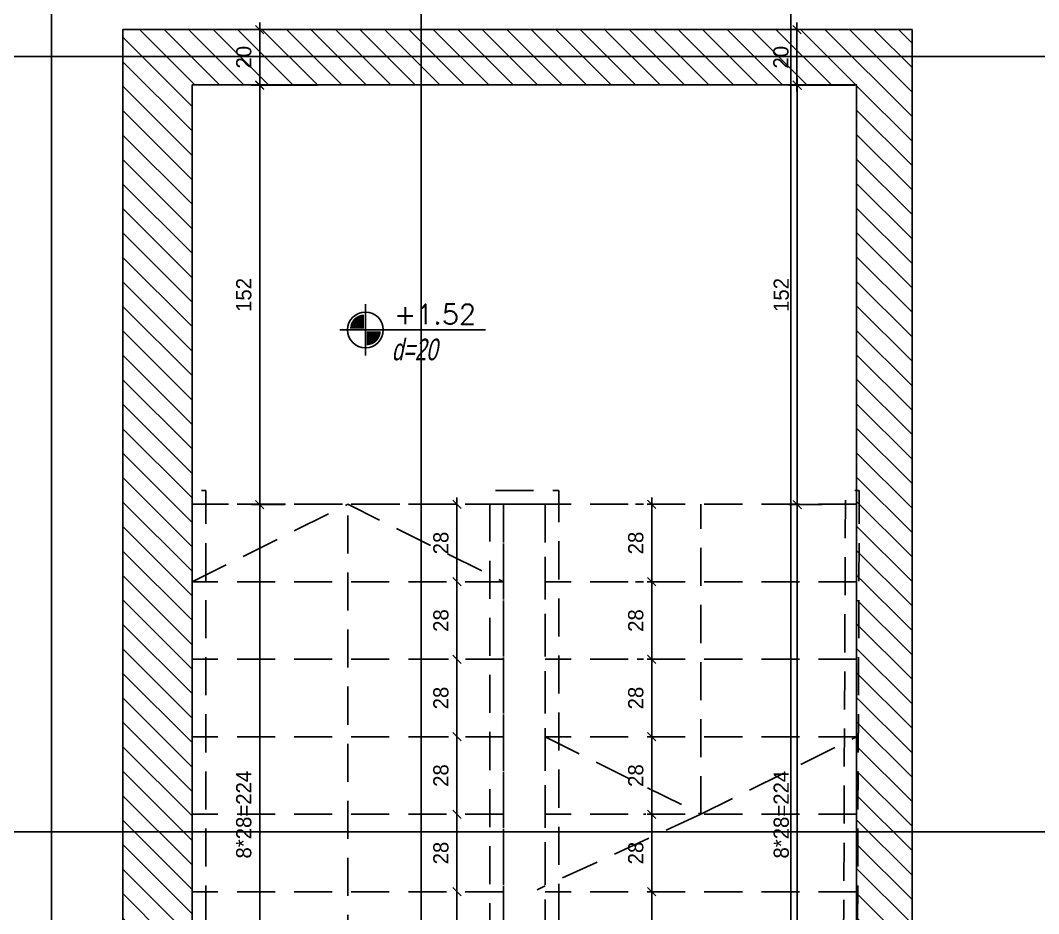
# Model space of a CAD drawing. Header units: inches. Extents: x -5298 to 11252, y 8210 to 22495.
# Drawn here: x 9434.1 to 9801.8, y 12884.2 to 13206.9 of the extents above; entities that cross this region are included whole.
import ezdxf
from ezdxf.enums import TextEntityAlignment as Align

# ---------------------------------------------------------------- set-up
doc = ezdxf.new("R2010")
doc.units = ezdxf.units.IN
doc.header["$LTSCALE"] = 55
doc.header["$MEASUREMENT"] = 0
doc.linetypes.add('DASHED2', pattern=[0.375, 0.25, -0.125])
doc.linetypes.add('HIDDEN', pattern=[0.375, 0.25, -0.125])
doc.layers.get('Defpoints').update_dxf_attribs({"color": 40})
for name, color, linetype in [('BEAM', 3, 'Continuous'), ('D7', 2, 'Continuous'), ('dim', 2, 'Continuous'), ('dim-50-v', 2, 'Continuous'), ('ENG_beton nifsak', 4, 'Continuous'), ('ENG_beton ole', 3, 'DASHED2'), ('HATCH', 8, 'Continuous'), ('V', 1, 'Continuous')]:
    doc.layers.add(name, color=color, linetype=linetype)
doc.styles.add('AA', font='hebtxt', dxfattribs={"width": 0.8, "oblique": 8})
doc.styles.add('HEBTXT', font='hebtxt-weld.shx')
doc.styles.add('ROMANS', font='romans')
doc.dimstyles.new('25', dxfattribs={"dimtxt": 5.5, "dimasz": 3, "dimexe": 3, "dimexo": 6, "dimgap": 3, "dimtad": 1, "dimdec": 0, "dimrnd": 0.5, "dimtxsty": 'HEBTXT', "dimblk1": 'OBLIQUE', "dimblk2": 'OBLIQUE', "dimsah": 1, "dimcen": 1, "dimdle": 2.5, "dimclre": 9, "dimclrt": 3, "dimazin": 3, "dimtfac": 1, "dimtdec": 0, "dimtix": 1, "dimtmove": 2, "dimatfit": 3, "dimldrblk": 'OBLIQUE'})

# ---------------------------------------------------------------- blocks, each defined once
blk = doc.blocks.new('_OBLIQUE')
at = {"color": 0, "linetype": 'ByBlock'}
blk.add_line((-0.5, -0.5), (0.5, 0.5), dxfattribs=at)
blk = doc.blocks.new('*D284')
at = {"layer": 'Defpoints', "color": 0, "linetype": 'Continuous', "transparency": 16777216}
for p in [(9714.64, 13031.98), (9714.64, 13031.98), (9714.64, 12807.98)]:
    blk.add_point(p, dxfattribs=at)
at = {"layer": 'dim-50-v', "color": 0, "linetype": 'Continuous', "lineweight": -2, "transparency": 16777216}
blk.add_line((9714.64, 12805.48), (9714.64, 13034.48), dxfattribs=at)
at = {"layer": 'dim-50-v', "color": 9, "linetype": 'Continuous', "lineweight": -2, "transparency": 16777216}
for p, q in [((9720.64, 13031.98), (9717.64, 13031.98)), ((9720.64, 12807.98), (9717.64, 12807.98))]:
    blk.add_line(p, q, dxfattribs=at)
at = {"layer": 'dim-50-v', "color": 0, "linetype": 'Continuous', "lineweight": -2, "transparency": 16777216, "xscale": 3, "yscale": 3, "zscale": 3}
for p, rotation in [((9714.64, 13031.98), 90), ((9714.64, 12807.98), 270)]:
    blk.add_blockref('_OBLIQUE', p, dxfattribs=dict(at, rotation=rotation))
at = {"layer": 'dim-50-v', "color": 3, "linetype": 'Continuous', "transparency": 16777216, "insert": (9708.89, 12919.98), "char_height": 5.5, "attachment_point": 5, "rotation": 90, "style": 'HEBTXT'}
blk.add_mtext('\\A1;8*28=224', dxfattribs=at)
blk = doc.blocks.new('*D285')
at = {"layer": 'Defpoints', "color": 0, "linetype": 'Continuous', "transparency": 16777216}
for p in [(9714.64, 13183.48), (9741.47, 13183.48, 0), (9729.69, 13031.98, 0)]:
    blk.add_point(p, dxfattribs=at)
at = {"layer": 'dim-50-v', "color": 9, "linetype": 'Continuous', "lineweight": -2, "transparency": 16777216}
for p, q in [((9735.47, 13183.48), (9711.64, 13183.48)), ((9723.69, 13031.98), (9711.64, 13031.98))]:
    blk.add_line(p, q, dxfattribs=at)
at = {"layer": 'dim-50-v', "color": 0, "linetype": 'Continuous', "lineweight": -2, "transparency": 16777216}
blk.add_line((9714.64, 13029.48), (9714.64, 13185.98), dxfattribs=at)
at = {"layer": 'dim-50-v', "color": 0, "linetype": 'Continuous', "lineweight": -2, "transparency": 16777216, "xscale": 3, "yscale": 3, "zscale": 3}
for p, rotation in [((9714.64, 13183.48), 90), ((9714.64, 13031.98), 270)]:
    blk.add_blockref('_OBLIQUE', p, dxfattribs=dict(at, rotation=rotation))
at = {"layer": 'dim-50-v', "color": 3, "linetype": 'Continuous', "transparency": 16777216, "insert": (9708.89, 13107.73), "char_height": 5.5, "attachment_point": 5, "rotation": 90, "style": 'HEBTXT'}
blk.add_mtext('\\A1;152', dxfattribs=at)
blk = doc.blocks.new('*D287')
at = {"layer": 'Defpoints', "color": 0, "linetype": 'Continuous', "transparency": 16777216}
for p in [(9520.55, 13031.98), (9520.55, 13031.98), (9520.55, 12807.98)]:
    blk.add_point(p, dxfattribs=at)
at = {"layer": 'dim-50-v', "color": 0, "linetype": 'Continuous', "lineweight": -2, "transparency": 16777216}
blk.add_line((9520.55, 12805.48), (9520.55, 13034.48), dxfattribs=at)
at = {"layer": 'dim-50-v', "color": 9, "linetype": 'Continuous', "lineweight": -2, "transparency": 16777216}
for p, q in [((9526.55, 13031.98), (9523.55, 13031.98)), ((9526.55, 12807.98), (9523.55, 12807.98))]:
    blk.add_line(p, q, dxfattribs=at)
at = {"layer": 'dim-50-v', "color": 0, "linetype": 'Continuous', "lineweight": -2, "transparency": 16777216, "xscale": 3, "yscale": 3, "zscale": 3}
for p, rotation in [((9520.55, 13031.98), 90), ((9520.55, 12807.98), 270)]:
    blk.add_blockref('_OBLIQUE', p, dxfattribs=dict(at, rotation=rotation))
at = {"layer": 'dim-50-v', "color": 3, "linetype": 'Continuous', "transparency": 16777216, "insert": (9514.8, 12919.98), "char_height": 5.5, "attachment_point": 5, "rotation": 90, "style": 'HEBTXT'}
blk.add_mtext('\\A1;8*28=224', dxfattribs=at)
blk = doc.blocks.new('*D288')
at = {"layer": 'Defpoints', "color": 0, "linetype": 'Continuous', "transparency": 16777216}
for p in [(9520.55, 13183.48), (9547.38, 13183.48, 0), (9535.6, 13031.98, 0)]:
    blk.add_point(p, dxfattribs=at)
at = {"layer": 'dim-50-v', "color": 9, "linetype": 'Continuous', "lineweight": -2, "transparency": 16777216}
for p, q in [((9541.38, 13183.48), (9517.55, 13183.48)), ((9529.6, 13031.98), (9517.55, 13031.98))]:
    blk.add_line(p, q, dxfattribs=at)
at = {"layer": 'dim-50-v', "color": 0, "linetype": 'Continuous', "lineweight": -2, "transparency": 16777216}
blk.add_line((9520.55, 13029.48), (9520.55, 13185.98), dxfattribs=at)
at = {"layer": 'dim-50-v', "color": 0, "linetype": 'Continuous', "lineweight": -2, "transparency": 16777216, "xscale": 3, "yscale": 3, "zscale": 3}
for p, rotation in [((9520.55, 13183.48), 90), ((9520.55, 13031.98), 270)]:
    blk.add_blockref('_OBLIQUE', p, dxfattribs=dict(at, rotation=rotation))
at = {"layer": 'dim-50-v', "color": 3, "linetype": 'Continuous', "transparency": 16777216, "insert": (9514.8, 13107.73), "char_height": 5.5, "attachment_point": 5, "rotation": 90, "style": 'HEBTXT'}
blk.add_mtext('\\A1;152', dxfattribs=at)
blk = doc.blocks.new('*D296')
at = {"layer": 'Defpoints', "color": 0, "linetype": 'Continuous', "transparency": 16777216}
for p in [(9520.55, 13203.61, 0), (9525.58, 13203.61, 0), (9520.55, 13183.61, 0)]:
    blk.add_point(p, dxfattribs=at)
at = {"layer": 'dim-50-v', "color": 0, "linetype": 'Continuous', "lineweight": -2, "transparency": 16777216}
blk.add_line((9520.55, 13181.11, 0), (9520.55, 13206.11, 0), dxfattribs=at)
at = {"layer": 'dim-50-v', "color": 9, "linetype": 'Continuous', "lineweight": -2, "transparency": 16777216}
for p, q in [((9519.58, 13203.61, 0), (9517.55, 13203.61, 0)), ((9526.55, 13183.61, 0), (9523.55, 13183.61, 0))]:
    blk.add_line(p, q, dxfattribs=at)
at = {"layer": 'dim-50-v', "color": 0, "linetype": 'Continuous', "lineweight": -2, "transparency": 16777216, "xscale": 3, "yscale": 3, "zscale": 3}
for p, rotation in [((9520.55, 13203.61, 0), 90), ((9520.55, 13183.61, 0), 270)]:
    blk.add_blockref('_OBLIQUE', p, dxfattribs=dict(at, rotation=rotation))
at = {"layer": 'dim-50-v', "color": 3, "linetype": 'Continuous', "transparency": 16777216, "insert": (9514.8, 13193.61, 0), "char_height": 5.5, "attachment_point": 5, "rotation": 90, "style": 'HEBTXT'}
blk.add_mtext('\\A1;20', dxfattribs=at)
blk = doc.blocks.new('*D298')
at = {"layer": 'Defpoints', "color": 0, "linetype": 'Continuous', "transparency": 16777216}
for p in [(9591.32, 13032.11, 0), (9591.32, 13004.11, 0), (9591.73, 13004.11)]:
    blk.add_point(p, dxfattribs=at)
at = {"layer": 'dim-50-v', "color": 0, "linetype": 'Continuous', "lineweight": -2, "transparency": 16777216}
blk.add_line((9591.73, 13034.61), (9591.73, 13001.61), dxfattribs=at)
at = {"layer": 'dim-50-v', "color": 9, "linetype": 'Continuous', "lineweight": -2, "transparency": 16777216}
for p, q in [((9597.32, 13032.11), (9594.73, 13032.11)), ((9597.32, 13004.11), (9594.73, 13004.11))]:
    blk.add_line(p, q, dxfattribs=at)
at = {"layer": 'dim-50-v', "color": 0, "linetype": 'Continuous', "lineweight": -2, "transparency": 16777216, "xscale": 3, "yscale": 3, "zscale": 3}
for p, rotation in [((9591.73, 13032.11), 90), ((9591.73, 13004.11), 270)]:
    blk.add_blockref('_OBLIQUE', p, dxfattribs=dict(at, rotation=rotation))
at = {"layer": 'dim-50-v', "color": 3, "linetype": 'Continuous', "transparency": 16777216, "insert": (9585.98, 13018.11), "char_height": 5.5, "attachment_point": 5, "rotation": 90, "style": 'HEBTXT'}
blk.add_mtext('\\A1;28', dxfattribs=at)
blk = doc.blocks.new('*D299')
at = {"layer": 'Defpoints', "color": 0, "linetype": 'Continuous', "transparency": 16777216}
for p in [(9591.32, 13004.11, 0), (9591.73, 12976.11, 0), (9591.73, 12976.11)]:
    blk.add_point(p, dxfattribs=at)
at = {"layer": 'dim-50-v', "color": 0, "linetype": 'Continuous', "lineweight": -2, "transparency": 16777216}
blk.add_line((9591.73, 13006.61), (9591.73, 12973.61), dxfattribs=at)
at = {"layer": 'dim-50-v', "color": 9, "linetype": 'Continuous', "lineweight": -2, "transparency": 16777216}
for p, q in [((9597.32, 13004.11), (9594.73, 13004.11)), ((9585.73, 12976.11), (9588.73, 12976.11))]:
    blk.add_line(p, q, dxfattribs=at)
at = {"layer": 'dim-50-v', "color": 0, "linetype": 'Continuous', "lineweight": -2, "transparency": 16777216, "xscale": 3, "yscale": 3, "zscale": 3}
for p, rotation in [((9591.73, 13004.11), 90), ((9591.73, 12976.11), 270)]:
    blk.add_blockref('_OBLIQUE', p, dxfattribs=dict(at, rotation=rotation))
at = {"layer": 'dim-50-v', "color": 3, "linetype": 'Continuous', "transparency": 16777216, "insert": (9585.98, 12990.11), "char_height": 5.5, "attachment_point": 5, "rotation": 90, "style": 'HEBTXT'}
blk.add_mtext('\\A1;28', dxfattribs=at)
blk = doc.blocks.new('*D300')
at = {"layer": 'Defpoints', "color": 0, "linetype": 'Continuous', "transparency": 16777216}
for p in [(9591.73, 12976.11, 0), (9591.73, 12948.11, 0), (9591.73, 12948.11)]:
    blk.add_point(p, dxfattribs=at)
at = {"layer": 'dim-50-v', "color": 0, "linetype": 'Continuous', "lineweight": -2, "transparency": 16777216}
blk.add_line((9591.73, 12978.61), (9591.73, 12945.61), dxfattribs=at)
at = {"layer": 'dim-50-v', "color": 9, "linetype": 'Continuous', "lineweight": -2, "transparency": 16777216}
for p, q in [((9585.73, 12976.11), (9588.73, 12976.11)), ((9585.73, 12948.11), (9588.73, 12948.11))]:
    blk.add_line(p, q, dxfattribs=at)
at = {"layer": 'dim-50-v', "color": 0, "linetype": 'Continuous', "lineweight": -2, "transparency": 16777216, "xscale": 3, "yscale": 3, "zscale": 3}
for p, rotation in [((9591.73, 12976.11), 90), ((9591.73, 12948.11), 270)]:
    blk.add_blockref('_OBLIQUE', p, dxfattribs=dict(at, rotation=rotation))
at = {"layer": 'dim-50-v', "color": 3, "linetype": 'Continuous', "transparency": 16777216, "insert": (9585.98, 12962.11), "char_height": 5.5, "attachment_point": 5, "rotation": 90, "style": 'HEBTXT'}
blk.add_mtext('\\A1;28', dxfattribs=at)
blk = doc.blocks.new('*D301')
at = {"layer": 'Defpoints', "color": 0, "linetype": 'Continuous', "transparency": 16777216}
for p in [(9591.73, 12948.11, 0), (9589.59, 12920.11, 0), (9591.73, 12920.11)]:
    blk.add_point(p, dxfattribs=at)
at = {"layer": 'dim-50-v', "color": 9, "linetype": 'Continuous', "lineweight": -2, "transparency": 16777216}
for p, q in [((9585.73, 12948.11), (9588.73, 12948.11)), ((9595.59, 12920.11), (9594.73, 12920.11))]:
    blk.add_line(p, q, dxfattribs=at)
at = {"layer": 'dim-50-v', "color": 0, "linetype": 'Continuous', "lineweight": -2, "transparency": 16777216}
blk.add_line((9591.73, 12950.61), (9591.73, 12917.61), dxfattribs=at)
at = {"layer": 'dim-50-v', "color": 0, "linetype": 'Continuous', "lineweight": -2, "transparency": 16777216, "xscale": 3, "yscale": 3, "zscale": 3}
for p, rotation in [((9591.73, 12948.11), 90), ((9591.73, 12920.11), 270)]:
    blk.add_blockref('_OBLIQUE', p, dxfattribs=dict(at, rotation=rotation))
at = {"layer": 'dim-50-v', "color": 3, "linetype": 'Continuous', "transparency": 16777216, "insert": (9585.98, 12934.11), "char_height": 5.5, "attachment_point": 5, "rotation": 90, "style": 'HEBTXT'}
blk.add_mtext('\\A1;28', dxfattribs=at)
blk = doc.blocks.new('*D302')
at = {"layer": 'Defpoints', "color": 0, "linetype": 'Continuous', "transparency": 16777216}
for p in [(9589.59, 12920.11, 0), (9588.82, 12892.11, 0), (9591.73, 12892.11)]:
    blk.add_point(p, dxfattribs=at)
at = {"layer": 'dim-50-v', "color": 0, "linetype": 'Continuous', "lineweight": -2, "transparency": 16777216}
blk.add_line((9591.73, 12922.61), (9591.73, 12889.61), dxfattribs=at)
at = {"layer": 'dim-50-v', "color": 9, "linetype": 'Continuous', "lineweight": -2, "transparency": 16777216}
for p, q in [((9595.59, 12920.11), (9594.73, 12920.11)), ((9594.82, 12892.11), (9594.73, 12892.11))]:
    blk.add_line(p, q, dxfattribs=at)
at = {"layer": 'dim-50-v', "color": 0, "linetype": 'Continuous', "lineweight": -2, "transparency": 16777216, "xscale": 3, "yscale": 3, "zscale": 3}
for p, rotation in [((9591.73, 12920.11), 90), ((9591.73, 12892.11), 270)]:
    blk.add_blockref('_OBLIQUE', p, dxfattribs=dict(at, rotation=rotation))
at = {"layer": 'dim-50-v', "color": 3, "linetype": 'Continuous', "transparency": 16777216, "insert": (9585.98, 12906.11), "char_height": 5.5, "attachment_point": 5, "rotation": 90, "style": 'HEBTXT'}
blk.add_mtext('\\A1;28', dxfattribs=at)
blk = doc.blocks.new('*D303')
at = {"layer": 'Defpoints', "color": 0, "linetype": 'Continuous', "transparency": 16777216}
for p in [(9588.82, 12892.11, 0), (9591.73, 12864.11, 0), (9591.73, 12864.11)]:
    blk.add_point(p, dxfattribs=at)
at = {"layer": 'dim-50-v', "color": 0, "linetype": 'Continuous', "lineweight": -2, "transparency": 16777216}
blk.add_line((9591.73, 12894.61), (9591.73, 12861.61), dxfattribs=at)
at = {"layer": 'dim-50-v', "color": 9, "linetype": 'Continuous', "lineweight": -2, "transparency": 16777216}
for p, q in [((9594.82, 12892.11), (9594.73, 12892.11)), ((9585.73, 12864.11), (9588.73, 12864.11))]:
    blk.add_line(p, q, dxfattribs=at)
at = {"layer": 'dim-50-v', "color": 0, "linetype": 'Continuous', "lineweight": -2, "transparency": 16777216, "xscale": 3, "yscale": 3, "zscale": 3}
for p, rotation in [((9591.73, 12892.11), 90), ((9591.73, 12864.11), 270)]:
    blk.add_blockref('_OBLIQUE', p, dxfattribs=dict(at, rotation=rotation))
at = {"layer": 'dim-50-v', "color": 3, "linetype": 'Continuous', "transparency": 16777216, "insert": (9585.98, 12878.11), "char_height": 5.5, "attachment_point": 5, "rotation": 90, "style": 'HEBTXT'}
blk.add_mtext('\\A1;28', dxfattribs=at)
blk = doc.blocks.new('*D306')
at = {"layer": 'Defpoints', "color": 0, "linetype": 'Continuous', "transparency": 16777216}
for p in [(9662.24, 13032.11, 0), (9662.1, 13004.11), (9662.24, 13004.11, 0)]:
    blk.add_point(p, dxfattribs=at)
at = {"layer": 'dim-50-v', "color": 9, "linetype": 'Continuous', "lineweight": -2, "transparency": 16777216}
for p, q in [((9656.24, 13032.11), (9659.1, 13032.11)), ((9656.24, 13004.11), (9659.1, 13004.11))]:
    blk.add_line(p, q, dxfattribs=at)
at = {"layer": 'dim-50-v', "color": 0, "linetype": 'Continuous', "lineweight": -2, "transparency": 16777216}
blk.add_line((9662.1, 13034.61), (9662.1, 13001.61), dxfattribs=at)
at = {"layer": 'dim-50-v', "color": 0, "linetype": 'Continuous', "lineweight": -2, "transparency": 16777216, "xscale": 3, "yscale": 3, "zscale": 3}
for p, rotation in [((9662.1, 13032.11), 90), ((9662.1, 13004.11), 270)]:
    blk.add_blockref('_OBLIQUE', p, dxfattribs=dict(at, rotation=rotation))
at = {"layer": 'dim-50-v', "color": 3, "linetype": 'Continuous', "transparency": 16777216, "insert": (9656.35, 13018.11), "char_height": 5.5, "attachment_point": 5, "rotation": 90, "style": 'HEBTXT'}
blk.add_mtext('\\A1;28', dxfattribs=at)
blk = doc.blocks.new('*D307')
at = {"layer": 'Defpoints', "color": 0, "linetype": 'Continuous', "transparency": 16777216}
for p in [(9662.24, 13004.11, 0), (9662.1, 12976.11), (9662.84, 12976.11, 0)]:
    blk.add_point(p, dxfattribs=at)
at = {"layer": 'dim-50-v', "color": 0, "linetype": 'Continuous', "lineweight": -2, "transparency": 16777216}
blk.add_line((9662.1, 13006.61), (9662.1, 12973.61), dxfattribs=at)
at = {"layer": 'dim-50-v', "color": 9, "linetype": 'Continuous', "lineweight": -2, "transparency": 16777216}
for p, q in [((9656.24, 13004.11), (9659.1, 13004.11)), ((9656.84, 12976.11), (9659.1, 12976.11))]:
    blk.add_line(p, q, dxfattribs=at)
at = {"layer": 'dim-50-v', "color": 0, "linetype": 'Continuous', "lineweight": -2, "transparency": 16777216, "xscale": 3, "yscale": 3, "zscale": 3}
for p, rotation in [((9662.1, 13004.11), 90), ((9662.1, 12976.11), 270)]:
    blk.add_blockref('_OBLIQUE', p, dxfattribs=dict(at, rotation=rotation))
at = {"layer": 'dim-50-v', "color": 3, "linetype": 'Continuous', "transparency": 16777216, "insert": (9656.35, 12990.11), "char_height": 5.5, "attachment_point": 5, "rotation": 90, "style": 'HEBTXT'}
blk.add_mtext('\\A1;28', dxfattribs=at)
blk = doc.blocks.new('*D308')
at = {"layer": 'Defpoints', "color": 0, "linetype": 'Continuous', "transparency": 16777216}
for p in [(9662.84, 12976.11, 0), (9662.1, 12948.11, 0), (9662.1, 12948.11)]:
    blk.add_point(p, dxfattribs=at)
at = {"layer": 'dim-50-v', "color": 0, "linetype": 'Continuous', "lineweight": -2, "transparency": 16777216}
blk.add_line((9662.1, 12978.61), (9662.1, 12945.61), dxfattribs=at)
at = {"layer": 'dim-50-v', "color": 9, "linetype": 'Continuous', "lineweight": -2, "transparency": 16777216}
for p, q in [((9656.84, 12976.11), (9659.1, 12976.11)), ((9668.1, 12948.11), (9665.1, 12948.11))]:
    blk.add_line(p, q, dxfattribs=at)
at = {"layer": 'dim-50-v', "color": 0, "linetype": 'Continuous', "lineweight": -2, "transparency": 16777216, "xscale": 3, "yscale": 3, "zscale": 3}
for p, rotation in [((9662.1, 12976.11), 90), ((9662.1, 12948.11), 270)]:
    blk.add_blockref('_OBLIQUE', p, dxfattribs=dict(at, rotation=rotation))
at = {"layer": 'dim-50-v', "color": 3, "linetype": 'Continuous', "transparency": 16777216, "insert": (9656.35, 12962.11), "char_height": 5.5, "attachment_point": 5, "rotation": 90, "style": 'HEBTXT'}
blk.add_mtext('\\A1;28', dxfattribs=at)
blk = doc.blocks.new('*D309')
at = {"layer": 'Defpoints', "color": 0, "linetype": 'Continuous', "transparency": 16777216}
for p in [(9662.1, 12948.11, 0), (9662.1, 12920.11), (9665.91, 12920.11, 0)]:
    blk.add_point(p, dxfattribs=at)
at = {"layer": 'dim-50-v', "color": 0, "linetype": 'Continuous', "lineweight": -2, "transparency": 16777216}
blk.add_line((9662.1, 12950.61), (9662.1, 12917.61), dxfattribs=at)
at = {"layer": 'dim-50-v', "color": 9, "linetype": 'Continuous', "lineweight": -2, "transparency": 16777216}
for p, q in [((9668.1, 12948.11), (9665.1, 12948.11)), ((9659.91, 12920.11), (9659.1, 12920.11))]:
    blk.add_line(p, q, dxfattribs=at)
at = {"layer": 'dim-50-v', "color": 0, "linetype": 'Continuous', "lineweight": -2, "transparency": 16777216, "xscale": 3, "yscale": 3, "zscale": 3}
for p, rotation in [((9662.1, 12948.11), 90), ((9662.1, 12920.11), 270)]:
    blk.add_blockref('_OBLIQUE', p, dxfattribs=dict(at, rotation=rotation))
at = {"layer": 'dim-50-v', "color": 3, "linetype": 'Continuous', "transparency": 16777216, "insert": (9656.35, 12934.11), "char_height": 5.5, "attachment_point": 5, "rotation": 90, "style": 'HEBTXT'}
blk.add_mtext('\\A1;28', dxfattribs=at)
blk = doc.blocks.new('*D310')
at = {"layer": 'Defpoints', "color": 0, "linetype": 'Continuous', "transparency": 16777216}
for p in [(9665.91, 12920.11, 0), (9662.1, 12892.11, 0), (9662.1, 12892.11)]:
    blk.add_point(p, dxfattribs=at)
at = {"layer": 'dim-50-v', "color": 0, "linetype": 'Continuous', "lineweight": -2, "transparency": 16777216}
blk.add_line((9662.1, 12922.61), (9662.1, 12889.61), dxfattribs=at)
at = {"layer": 'dim-50-v', "color": 9, "linetype": 'Continuous', "lineweight": -2, "transparency": 16777216}
for p, q in [((9659.91, 12920.11), (9659.1, 12920.11)), ((9668.1, 12892.11), (9665.1, 12892.11))]:
    blk.add_line(p, q, dxfattribs=at)
at = {"layer": 'dim-50-v', "color": 0, "linetype": 'Continuous', "lineweight": -2, "transparency": 16777216, "xscale": 3, "yscale": 3, "zscale": 3}
for p, rotation in [((9662.1, 12920.11), 90), ((9662.1, 12892.11), 270)]:
    blk.add_blockref('_OBLIQUE', p, dxfattribs=dict(at, rotation=rotation))
at = {"layer": 'dim-50-v', "color": 3, "linetype": 'Continuous', "transparency": 16777216, "insert": (9656.35, 12906.11), "char_height": 5.5, "attachment_point": 5, "rotation": 90, "style": 'HEBTXT'}
blk.add_mtext('\\A1;28', dxfattribs=at)
blk = doc.blocks.new('*D311')
at = {"layer": 'Defpoints', "color": 0, "linetype": 'Continuous', "transparency": 16777216}
for p in [(9662.1, 12892.11, 0), (9662.1, 12864.11), (9664.41, 12864.11, 0)]:
    blk.add_point(p, dxfattribs=at)
at = {"layer": 'dim-50-v', "color": 0, "linetype": 'Continuous', "lineweight": -2, "transparency": 16777216}
blk.add_line((9662.1, 12894.61), (9662.1, 12861.61), dxfattribs=at)
at = {"layer": 'dim-50-v', "color": 9, "linetype": 'Continuous', "lineweight": -2, "transparency": 16777216}
for p, q in [((9668.1, 12892.11), (9665.1, 12892.11)), ((9658.41, 12864.11), (9659.1, 12864.11))]:
    blk.add_line(p, q, dxfattribs=at)
at = {"layer": 'dim-50-v', "color": 0, "linetype": 'Continuous', "lineweight": -2, "transparency": 16777216, "xscale": 3, "yscale": 3, "zscale": 3}
for p, rotation in [((9662.1, 12892.11), 90), ((9662.1, 12864.11), 270)]:
    blk.add_blockref('_OBLIQUE', p, dxfattribs=dict(at, rotation=rotation))
at = {"layer": 'dim-50-v', "color": 3, "linetype": 'Continuous', "transparency": 16777216, "insert": (9656.35, 12878.11), "char_height": 5.5, "attachment_point": 5, "rotation": 90, "style": 'HEBTXT'}
blk.add_mtext('\\A1;28', dxfattribs=at)
blk = doc.blocks.new('*D313')
at = {"layer": 'Defpoints', "color": 0, "linetype": 'Continuous', "transparency": 16777216}
for p in [(9709.43, 13203.61), (9714.51, 13203.61), (9707.73, 13183.61, 0)]:
    blk.add_point(p, dxfattribs=at)
at = {"layer": 'dim-50-v', "color": 0, "linetype": 'Continuous', "lineweight": -2, "transparency": 16777216}
blk.add_line((9714.51, 13181.11), (9714.51, 13206.11), dxfattribs=at)
at = {"layer": 'dim-50-v', "color": 9, "linetype": 'Continuous', "lineweight": -2, "transparency": 16777216}
for p, q in [((9715.43, 13203.61), (9717.51, 13203.61)), ((9713.73, 13183.61), (9717.51, 13183.61))]:
    blk.add_line(p, q, dxfattribs=at)
at = {"layer": 'dim-50-v', "color": 0, "linetype": 'Continuous', "lineweight": -2, "transparency": 16777216, "xscale": 3, "yscale": 3, "zscale": 3}
for p, rotation in [((9714.51, 13203.61), 90), ((9714.51, 13183.61), 270)]:
    blk.add_blockref('_OBLIQUE', p, dxfattribs=dict(at, rotation=rotation))
at = {"layer": 'dim-50-v', "color": 3, "linetype": 'Continuous', "transparency": 16777216, "insert": (9708.76, 13193.61), "char_height": 5.5, "attachment_point": 5, "rotation": 90, "style": 'HEBTXT'}
blk.add_mtext('\\A1;20', dxfattribs=at)
blk = doc.blocks.new('PL')
at = {"linetype": 'ByBlock'}
for p, q in [((0, -0.258), (0, 0.258)), ((-0.258, 0), (1.204, 0))]:
    blk.add_line(p, q, dxfattribs=at)
at = {"color": 4, "const_width": 0.14}
for points in [[(-0.014, 0.084, 0.414214), (-0.084, 0.014, 1)], [(0.014, -0.084, 0.414214), (0.084, -0.014, 1)]]:
    blk.add_lwpolyline(points, format="xyb", dxfattribs=at)
at = {"linetype": 'ByBlock'}
blk.add_circle((0, 0), 0.179, dxfattribs=at)
at = {"style": 'ROMANS'}
blk.add_attdef('LEVEL', text='', height=0.2, dxfattribs=at).set_placement((0.698, 0.157), align=Align.MIDDLE)
blk = doc.blocks.new('bak gr')
at = {"layer": 'ENG_beton nifsak', "ltscale": 5, "elevation": 0}
blk.add_lwpolyline([(11920.32, 13141.18), (11920.32, 12611.18), (11635.32, 12611.18), (11635.32, 13141.18)], close=True, dxfattribs=at)
blk.add_lwpolyline([(11660.32, 13121.18), (11900.32, 13121.18), (11900.32, 12631.18), (11660.32, 12631.18), (11660.32, 13121.18)], dxfattribs=at)

msp = doc.modelspace()

# ---------------------------------------------------------------- hatches: boundary and pattern name
at = {"layer": 'HATCH', "linetype": 'Continuous', "transparency": 33554687}
h = msp.add_hatch(dxfattribs=at)
h.set_pattern_fill('ANSI31', color=256, scale=50, angle=270)
h.set_pattern_definition([(315, (-788.872, -960.91), (4.4194174, 4.4194174), [])])
h.paths.add_polyline_path([(9496.084, 13183.614), (9736.084, 13183.614), (9736.084, 12693.614), (9627.32, 12693.614), (9627.32, 12673.614), (9756.084, 12673.614), (9756.084, 13203.614), (9471.084, 13203.614), (9471.084, 12673.614), (9502.32, 12673.614), (9502.32, 12693.614), (9496.084, 12693.614)])

# ---------------------------------------------------------------- linework, layer by layer
at = {"layer": 'BEAM', "color": 5}
for p, q in [((9445.389, 11513.244), (9445.389, 18236.017)), ((9578.883, 11513.244), (9578.883, 18236.017)), ((9712.377, 11513.244), (9712.377, 18236.017)), ((7576.475, 13193.937), (10780.328, 13193.937)), ((7576.475, 12913.822), (10780.328, 12913.822))]:
    msp.add_line(p, q, dxfattribs=at)
at = {"layer": 'ENG_beton ole', "ltscale": 2}
for p, q in [((9471.084, 12673.614, 0), (9471.084, 13203.614, 0)), ((9471.084, 13203.614, 0), (9756.084, 13203.614)), ((9756.084, 13203.614), (9756.084, 12673.614, 0)), ((9496.084, 12693.614, 0), (9496.084, 13183.614, 0)), ((9496.084, 13183.614, 0), (9496.084, 12693.614, 0)), ((9736.084, 13183.614, 0), (9496.084, 13183.614, 0)), ((9736.084, 12693.614, 0), (9736.084, 13183.614, 0))]:
    msp.add_line(p, q, dxfattribs=at)
at = {"layer": 'V', "linetype": 'HIDDEN'}
for p, q in [((9736.084, 13032.114, 0), (9496.084, 13032.114, 0)), ((9608.584, 13032.114, 0), (9608.584, 12808.114, 0)), ((9623.584, 13032.114, 0), (9608.584, 13032.114, 0)), ((9623.584, 13032.114, 0), (9623.584, 12808.114, 0)), ((9736.084, 13032.114, 0), (9623.584, 13032.114, 0)), ((9736.084, 13004.114, 0), (9623.584, 13004.114, 0)), ((9736.084, 12976.114, 0), (9623.584, 12976.114, 0)), ((9736.084, 12948.114, 0), (9623.584, 12948.114, 0)), ((9736.084, 12920.114, 0), (9623.584, 12920.114, 0)), ((9736.084, 12892.114, 0), (9623.584, 12892.114, 0))]:
    msp.add_line(p, q, dxfattribs=at)
at = {"layer": 'V', "linetype": 'HIDDEN', "elevation": 0, "flags": 128}
for points in [[(9496.084, 12803.114), (9501.084, 12803.114), (9501.084, 13037.114), (9496.084, 13037.114)], [(9603.581, 12803.117), (9628.581, 12803.117), (9628.584, 13037.114), (9603.584, 13037.114)], [(9731.081, 12803.117), (9736.081, 12803.117), (9737.055, 13037.114), (9732.055, 13037.114)], [(9608.581, 12808.117), (9623.581, 12808.117), (9623.584, 13032.114), (9608.584, 13032.114)]]:
    msp.add_lwpolyline(points, close=True, dxfattribs=at)
for points in [[(9608.584, 13032.114), (9496.084, 13032.114)], [(9496.084, 13004.114), (9552.334, 13032.114), (9608.584, 13004.114)], [(9552.334, 12808.114), (9552.334, 13032.114)], [(9679.834, 12920.114), (9679.834, 13032.114)], [(9608.584, 13004.114), (9496.084, 13004.114)], [(9608.584, 12976.114), (9496.084, 12976.114)], [(9608.584, 12948.114), (9496.084, 12948.114)], [(9623.584, 12948.114), (9679.834, 12920.114), (9736.084, 12948.114)], [(9608.584, 12920.114), (9496.084, 12920.114)], [(9679.834, 12920.114), (9620.699, 12892.88)], [(9608.584, 12892.114), (9496.084, 12892.114)]]:
    msp.add_lwpolyline(points, dxfattribs=at)

# ---------------------------------------------------------------- block references
at = {"layer": 'D7', "xscale": 36, "yscale": 36, "zscale": 36}
msp.add_blockref('PL', (9558.71, 13095.108), dxfattribs=at).add_auto_attribs({'LEVEL': '+1.52'})
at = {"layer": 'dim', "color": 2, "linetype": 'Continuous'}
msp.add_blockref('bak gr', (-2164.238, 62.433, 0), dxfattribs=at)

# ---------------------------------------------------------------- texts
at = {"layer": 'D7', "style": 'AA', "oblique": 12, "width": 0.7}
msp.add_text('d=20', height=7.8, dxfattribs=at).set_placement((9568.243, 13084.136))

# ---------------------------------------------------------------- dimensions: what is measured, and where the dimension line sits
at = {"layer": 'dim-50-v', "linetype": 'Continuous'}
for base, p1, p2, picture, middle in [((9520.547, 13203.614, 0), (9520.547, 13183.614, 0), (9525.577, 13203.614, 0), '*D296', (9514.797, 13193.614, 0)), ((9714.511, 13203.614), (9707.732, 13183.614, 0), (9709.431, 13203.614), '*D313', (9708.761, 13193.614)), ((9520.5474, 13183.4847, 0), (9535.6004, 13031.985, 0), (9547.3769, 13183.4847, 0), '*D288', (9514.7974, 13107.7348, 0)), ((9714.6408, 13183.4847, 0), (9729.6938, 13031.985, 0), (9741.4704, 13183.4847, 0), '*D285', (9708.8908, 13107.7348, 0)), ((9591.733, 13004.114), (9591.319, 13032.114, 0), (9591.319, 13004.114, 0), '*D298', (9585.983, 13018.114)), ((9662.102, 13004.114), (9662.243, 13032.114, 0), (9662.243, 13004.114, 0), '*D306', (9656.352, 13018.114)), ((9591.733, 12976.114), (9591.319, 13004.114, 0), (9591.733, 12976.114, 0), '*D299', (9585.983, 12990.114)), ((9662.102, 12976.114), (9662.243, 13004.114, 0), (9662.836, 12976.114, 0), '*D307', (9656.352, 12990.114)), ((9591.733, 12948.114), (9591.733, 12976.114, 0), (9591.733, 12948.114, 0), '*D300', (9585.983, 12962.114)), ((9662.102, 12948.114), (9662.836, 12976.114, 0), (9662.102, 12948.114, 0), '*D308', (9656.352, 12962.114)), ((9591.733, 12920.114), (9591.733, 12948.114, 0), (9589.592, 12920.114, 0), '*D301', (9585.983, 12934.114)), ((9662.102, 12920.114), (9662.102, 12948.114, 0), (9665.907, 12920.114, 0), '*D309', (9656.352, 12934.114)), ((9591.733, 12892.114), (9589.592, 12920.114, 0), (9588.818, 12892.114, 0), '*D302', (9585.983, 12906.114)), ((9662.102, 12892.114), (9665.907, 12920.114, 0), (9662.102, 12892.114, 0), '*D310', (9656.352, 12906.114)), ((9591.733, 12864.114), (9588.818, 12892.114, 0), (9591.733, 12864.114, 0), '*D303', (9585.983, 12878.114)), ((9662.102, 12864.114), (9662.102, 12892.114, 0), (9664.406, 12864.114, 0), '*D311', (9656.352, 12878.114))]:
    dim = msp.add_linear_dim(base=base, p1=p1, p2=p2, angle=90, dimstyle='25', dxfattribs=at)
    dim.commit()
    dim.dimension.update_dxf_attribs({"geometry": picture, "text_midpoint": middle})
for base, p1, p2, picture, middle in [((9520.547, 13031.985, 0), (9520.547, 12807.985, 0), (9520.547, 13031.985, 0), '*D287', (9514.797, 12919.985, 0)), ((9714.641, 13031.985, 0), (9714.641, 12807.985, 0), (9714.641, 13031.985, 0), '*D284', (9708.891, 12919.985, 0))]:
    dim = msp.add_linear_dim(base=base, p1=p1, p2=p2, angle=90, text='8*28=<>', dimstyle='25', dxfattribs=at)
    dim.commit()
    dim.dimension.update_dxf_attribs({"geometry": picture, "text_midpoint": middle})

doc.saveas('drawing.dxf')
